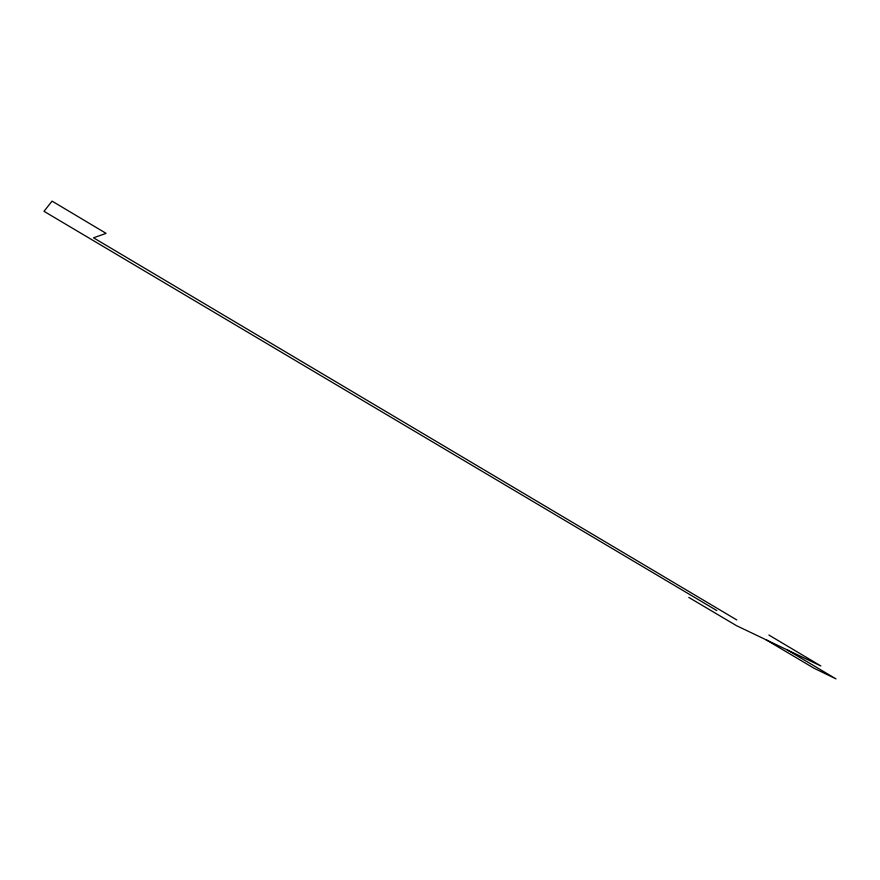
<?xml version="1.0" encoding="UTF-8"?>
<svg xmlns="http://www.w3.org/2000/svg" width="880" height="880" viewBox="0 0 880 880"><rect width="100%" height="100%" fill="white"/><g stroke="black" fill="none" stroke-linecap="round" stroke-linejoin="round"><path stroke-width="1.32" d="M716.804 610.566L44 211.321L52.052 201.113L106.106 233.376L93.522 237.798L736.769 619.938M766.062 639.793L813.978 668.217L836 678.887L787.083 649.836M688.798 597.41L736.538 625.691L820.864 665.962L768.878 635.019"/></g></svg>
